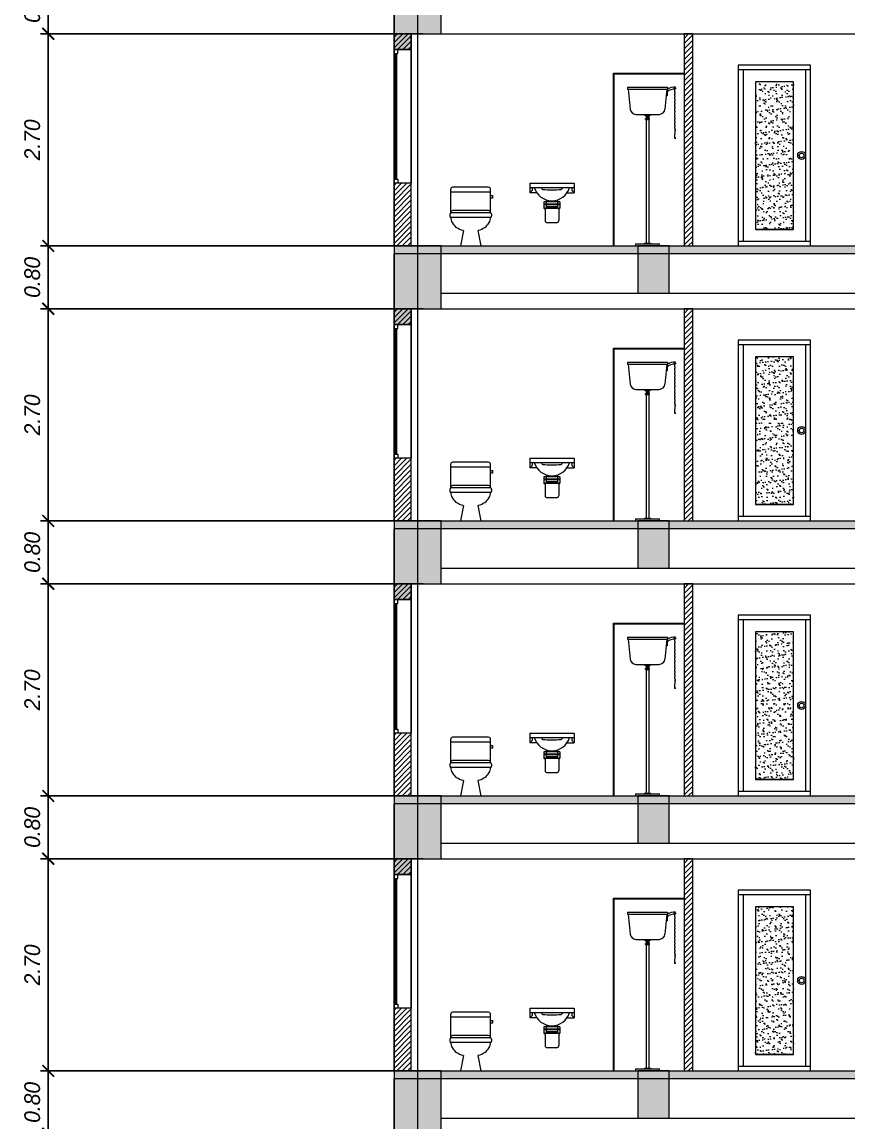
# Model space of a CAD drawing. Header units: millimetres. Extents: x 485872 to 486142, y -52344 to -52207.
# Drawn here: x 486091.01 to 486101.53, y -52328.03 to -52314.03 of the extents above; entities that cross this region are included whole.
import ezdxf

# ---------------------------------------------------------------- set-up
doc = ezdxf.new("R2010")
doc.units = ezdxf.units.MM
doc.header["$LTSCALE"] = 15
doc.header["$PDMODE"] = 2
doc.header["$PDSIZE"] = -10
doc.linetypes.add('DASHDOTX2', pattern=[50.8, 25.4, -12.7, 0, -12.7])
doc.layers.add('Akira01', color=7, linetype='Continuous')
doc.layers.add('Akira02', color=8, linetype='Continuous')
doc.styles.get("Standard").update_dxf_attribs({"font": ''})
doc.styles.get('Standard').set_extended_font_data('Flux Architect', italic=True)
doc.dimstyles.get("Standard").update_dxf_attribs({"dimtxt": 0.2, "dimasz": 0.15, "dimexe": 0.1, "dimexo": 0.3, "dimgap": 0.1, "dimtad": 1, "dimzin": 0, "dimdsep": 46, "dimtxsty": 'Standard', "dimblk": 'ARCHTICK', "dimcen": 0.09, "dimdle": 0.1, "dimclrd": 4, "dimclrt": 2, "dimadec": 0, "dimazin": 0, "dimtfac": 1, "dimtofl": 0, "dimtmove": 0, "dimatfit": 3, "dimfxl": 1, "dimtfillclr": 1, "dimtolj": 1, "dimtzin": 0, "dimarcsym": 1})

# ---------------------------------------------------------------- blocks, each defined once
blk = doc.blocks.new('Indoor')
at = {"lineweight": 5}
h = blk.add_hatch(dxfattribs=at)
h.set_pattern_fill('AR-SAND', color=153, scale=53.726984, style=0)
h.set_pattern_definition([(37.5, (631289.6, 71959.21), (-3.38444, 103.52243), [0, -81.66502, 0, -91.33587, 0, -87.30635]), (7.5, (631289.6, 71959.21), (95.08476, 151.6254), [0, -44.05613, 0, -73.60597, 0, -28.20667]), (327.5, (631223.515, 71959.21), (167.31345, 0.30404), [0, -26.86349, 0, -96.70857, 0, -126.25841]), (317.5, (631223.52, 71959.21), (161.51012, 47.15486), [0, -13.43175, 0, -63.39784, 0, -72.53143])])
h.paths.add_polyline_path([(662275, 13944), (662758, 13944), (662758, 15824), (662275, 15824)])
at = {"color": 7, "lineweight": 5}
for p, q in [((662976, 16034), (662056, 16034)), ((662056, 16034), (662056, 13734)), ((662976, 15974), (662056, 15974)), ((662116, 15974), (662116, 13794)), ((662916, 13794), (662916, 15974)), ((662976, 13734), (662976, 16034)), ((662275, 15824), (662275, 13944)), ((662758, 15824), (662275, 15824)), ((662758, 13944), (662758, 15824)), ((662275, 13944), (662758, 13944)), ((662056, 13794), (662976, 13794)), ((662056, 13734), (662976, 13734))]:
    blk.add_line(p, q, dxfattribs=at)
at = {"linetype": 'Continuous', "lineweight": 5}
blk.add_lwpolyline([(662758, 13944), (662275, 13944)], dxfattribs=at)
at = {"color": 7, "lineweight": 5}
for radius in [50, 30]:
    blk.add_circle((662861, 14886), radius, dxfattribs=at)
blk = doc.blocks.new('asdaw')
at = {"layer": 'Akira01', "lineweight": 9}
for p, q in [((712292, -38320), (712802, -38320)), ((712292, -38320), (712292, -38345)), ((712292, -38345), (712802, -38345)), ((712302, -38345), (712326, -38597)), ((712792, -38345), (712769, -38597)), ((712798, -38345), (712798, -38429)), ((712802, -38320), (712802, -38345)), ((712798, -38429), (712784, -38429)), ((712400, -38665), (712694, -38665)), ((712510, -38665), (712510, -38675)), ((712510, -38675), (712584, -38675)), ((712520, -38675), (712520, -38685)), ((712520, -38685), (712574, -38685)), ((712520, -38719), (712574, -38719)), ((712520, -38729), (712520, -38719)), ((712520, -38729), (712574, -38729)), ((712524, -38729), (712524, -38719)), ((712529, -38729), (712529, -38719)), ((712530, -38685), (712530, -38719)), ((712530, -38690), (712564, -38690)), ((712530, -38695), (712564, -38695)), ((712530, -38700), (712564, -38700)), ((712530, -38705), (712564, -38705)), ((712530, -38710), (712564, -38710)), ((712530, -38715), (712564, -38715)), ((712530, -38729), (712530, -40305)), ((712534, -38729), (712534, -38719)), ((712539, -38729), (712539, -38719)), ((712544, -38729), (712544, -38719)), ((712549, -38729), (712549, -38719)), ((712554, -38729), (712554, -38719)), ((712559, -38729), (712559, -38719)), ((712564, -38685), (712564, -38719)), ((712564, -38729), (712564, -38719)), ((712564, -38729), (712564, -40305)), ((712569, -38729), (712569, -38719)), ((712574, -38675), (712574, -38685)), ((712574, -38729), (712574, -38719)), ((712584, -38665), (712584, -38675)), ((712893, -38868), (712889, -38962)), ((712893, -38868), (712905, -38868)), ((712889, -38962), (712909, -38962)), ((712889, -38968), (712909, -38968)), ((712395, -40315), (712700, -40315)), ((712510, -40305), (712584, -40305)), ((712510, -40305), (712510, -40315)), ((712584, -40305), (712584, -40315)), ((712395, -40339), (712700, -40339))]:
    blk.add_line(p, q, dxfattribs=at)
blk.add_circle((712898, -38332), 8.69, dxfattribs=at)
for centre, radius, start, end in [((712885, -38465), 121, 83.3351, 136.2581), ((712885, -38465), 146, 83.3351, 124.631), ((712935, -38360), 43.9, 162.2161, 172.432), ((712971, -38364), 79.9, 172.432, 180), ((712913, -38352), 20.5, 142.2469, 162.2161), ((712971, -38364), 79.9, 180, 187.568), ((712935, -38369), 43.9, 187.568, 197.7839), ((712935, -38408), 43.9, 162.2161, 172.432), ((712971, -38413), 79.9, 172.432, 180), ((712971, -38413), 79.9, 180, 187.568), ((712935, -38418), 43.9, 187.568, 197.7839), ((712935, -38457), 43.9, 162.2161, 172.432), ((712971, -38462), 79.9, 172.432, 180), ((712971, -38462), 79.9, 180, 187.568), ((712935, -38466), 43.9, 187.568, 197.7839), ((712935, -38506), 43.9, 162.2161, 172.432), ((712913, -38376), 20.5, 197.7839, 217.7531), ((712913, -38401), 20.5, 142.2469, 162.2161), ((712913, -38425), 20.5, 197.7839, 217.7531), ((712913, -38450), 20.5, 142.2469, 162.2161), ((712913, -38474), 20.5, 197.7839, 217.7531), ((712913, -38499), 20.5, 142.2469, 162.2161), ((712400, -38590), 75, 185.3558, 270), ((712694, -38590), 75, 270, 354.6442), ((712971, -38511), 79.9, 172.432, 180), ((712971, -38511), 79.9, 180, 187.568), ((712935, -38515), 43.9, 187.568, 197.7839), ((712935, -38551), 43.9, 162.2161, 172.432), ((712971, -38556), 79.9, 172.432, 180), ((712971, -38556), 79.9, 180, 187.568), ((712935, -38560), 43.9, 187.568, 197.7839), ((712935, -38597), 43.9, 162.2161, 172.432), ((712971, -38602), 79.9, 172.432, 180), ((712971, -38602), 79.9, 180, 187.568), ((712935, -38606), 43.9, 187.568, 197.7839), ((712935, -38642), 43.9, 162.2161, 172.432), ((712971, -38647), 79.9, 172.432, 180), ((712913, -38523), 20.5, 197.7839, 217.7531), ((712913, -38544), 20.5, 142.2469, 162.2161), ((712913, -38568), 20.5, 197.7839, 217.7531), ((712913, -38590), 20.5, 142.2469, 162.2161), ((712913, -38614), 20.5, 197.7839, 217.7531), ((712913, -38635), 20.5, 142.2469, 162.2161), ((712971, -38647), 79.9, 180, 187.568), ((712935, -38651), 43.9, 187.568, 197.7839), ((712935, -38690), 43.9, 162.2161, 172.432), ((712971, -38695), 79.9, 172.432, 180), ((712971, -38695), 79.9, 180, 187.568), ((712935, -38699), 43.9, 187.568, 197.7839), ((712935, -38736), 43.9, 162.2161, 172.432), ((712971, -38741), 79.9, 172.432, 180), ((712971, -38741), 79.9, 180, 187.568), ((712935, -38745), 43.9, 187.568, 197.7839), ((712935, -38781), 43.9, 162.2161, 172.432), ((712971, -38786), 79.9, 172.432, 180), ((712913, -38659), 20.5, 197.7839, 217.7531), ((712913, -38683), 20.5, 142.2469, 162.2161), ((712913, -38707), 20.5, 197.7839, 217.7531), ((712913, -38729), 20.5, 142.2469, 162.2161), ((712913, -38753), 20.5, 197.7839, 217.7531), ((712913, -38774), 20.5, 142.2469, 162.2161), ((712971, -38786), 79.9, 180, 187.568), ((712935, -38790), 43.9, 187.568, 197.7839), ((712935, -38828), 43.9, 162.2161, 172.432), ((712971, -38833), 79.9, 172.432, 180), ((712971, -38833), 79.9, 180, 187.568), ((712935, -38837), 43.9, 187.568, 197.7839), ((712913, -38798), 20.5, 197.7839, 217.7531), ((712913, -38821), 20.5, 142.2469, 162.2161), ((712913, -38845), 20.5, 197.7839, 217.7531), ((712899, -38888), 20.6, 73.1068, 106.8932), ((712899, -38965), 10.2, 161.1788, 198.8212), ((712740, -40324), 345, 178.428, 182.5029), ((712355, -40324), 345, 357.4971, 1.572)]:
    blk.add_arc(centre, radius, start, end, dxfattribs=at)
blk = doc.blocks.new('qweqer')
at = {"layer": 'Akira01', "lineweight": 9}
for p, q in [((750184, 228419), (749804, 228419)), ((749784, 228149), (749784, 228399)), ((750204, 228149), (750204, 228399)), ((749784, 228149), (749784, 228154)), ((750184, 228174), (749804, 228174)), ((750204, 228149), (750204, 228154)), ((749920, 227962), (749886, 227801)), ((750069, 227962), (750103, 227801)), ((749886, 227801), (750103, 227801))]:
    blk.add_line(p, q, dxfattribs=at)
for points in [[(749784, 228149, 0.218761), (749782, 228147, 0.09219), (749778, 228141, 0.048885), (749776, 228134, 0.036571), (749776, 228124, 0.036571), (749776, 228113, 0.048885), (749778, 228106, 0.09219), (749782, 228100, 0.218761), (749784, 228099, 0.218761)], [(749784, 228099, 0.135602), (749799, 228046, 0.106923), (749846, 227996, 0.081757), (749911, 227965, 0.00758), (749920, 227962, 0.06994)], [(750069, 227962, 0.00758), (750078, 227965, 0.081757), (750143, 227996, 0.106923), (750190, 228046, 0.135602), (750204, 228099, 0.135602)], [(750204, 228149, -0.218761), (750207, 228147, -0.09219), (750211, 228141, -0.048885), (750213, 228134, -0.036571), (750213, 228124, -0.036571), (750213, 228113, -0.048885), (750211, 228106, -0.09219), (750207, 228100, -0.218761), (750204, 228099, -0.218761)]]:
    blk.add_lwpolyline(points, format="xyb", dxfattribs=at)
for centre, start, end in [((749804, 228399), 90, 180), ((750184, 228399), 0, 90), ((749804, 228154), 90, 180), ((750184, 228154), 0, 90)]:
    blk.add_arc(centre, 20, start, end, dxfattribs=at)
at = {"layer": 'Akira02', "lineweight": 9}
for p, q in [((750204, 228369), (749784, 228369)), ((750204, 228334), (750224, 228334)), ((750224, 228304), (750204, 228304)), ((750224, 228334), (750224, 228304)), ((750204, 228149), (749784, 228149)), ((750204, 228099), (749784, 228099))]:
    blk.add_line(p, q, dxfattribs=at)
blk = doc.blocks.new('adawwqwe')
at = {"layer": 'Akira01', "lineweight": 9}
for p, q in [((746781.7, 237250.5), (747171.7, 237250.5)), ((746781.7, 237250.5), (746781.7, 237165.5)), ((746781.7, 237250.5), (746781.7, 237165.5)), ((746781.7, 237250.5), (747171.7, 237250.5)), ((746781.7, 237210.5), (747171.7, 237210.5)), ((746781.7, 237210.5), (747171.7, 237210.5)), ((747171.7, 237165.5), (747151.7, 237185.5)), ((747171.7, 237250.5), (747171.7, 237165.5)), ((747171.7, 237250.5), (747171.7, 237165.5)), ((746843.4, 237165.5), (746781.7, 237165.5)), ((746843.4, 237165.5), (746781.7, 237165.5)), ((747046.7, 237085.5), (746906.7, 237085.5)), ((746906.7, 237085.5), (746906.7, 237030.5)), ((746906.7, 237085.5), (746906.7, 237030.5)), ((746926.7, 237103.4), (746926.7, 237085.5)), ((746926.7, 237103.4), (746926.7, 237085.5)), ((746926.7, 237085.5), (746926.7, 237040.5)), ((747026.7, 237103.4), (747026.7, 237085.5)), ((747026.7, 237103.4), (747026.7, 237085.5)), ((747026.7, 237085.5), (747026.7, 237040.5)), ((747046.7, 237085.5), (747046.7, 237030.5)), ((747046.7, 237085.5), (747046.7, 237030.5)), ((747110, 237165.5), (747171.7, 237165.5)), ((747110, 237165.5), (747171.7, 237165.5)), ((746916.7, 237025.5), (746916.7, 236920.5)), ((746916.7, 237025.5), (746916.7, 236920.5)), ((747026.7, 237040.5), (746926.7, 237040.5)), ((747036.7, 237025.5), (747036.7, 236920.5)), ((747036.7, 237025.5), (747036.7, 236920.5)), ((747016.7, 236900.5), (746936.7, 236900.5)), ((747016.7, 236900.5), (746936.7, 236900.5))]:
    blk.add_line(p, q, dxfattribs=at)
for centre, radius, start, end in [((746976.7, 237257.5), 162, 196.85277, 343.14723), ((746976.7, 237257.5), 162, 196.85277, 343.14723), ((746911.7, 237030.5), 5, 180, 270), ((746911.7, 237030.5), 5, 180, 270), ((747041.7, 237030.5), 5, 270, 0), ((747041.7, 237030.5), 5, 270, 0), ((746936.7, 236920.5), 20, 180, 270), ((746936.7, 236920.5), 20, 180, 270), ((747016.7, 236920.5), 20, 270, 0), ((747016.7, 236920.5), 20, 270, 0)]:
    blk.add_arc(centre, radius, start, end, dxfattribs=at)
at = {"layer": 'Akira02', "lineweight": 9}
for p, q in [((746781.7, 237165.5), (746801.7, 237185.5)), ((746801.7, 237210.5), (746801.7, 237185.5)), ((747151.7, 237210.5), (747151.7, 237185.5)), ((747046.7, 237085.5), (746906.7, 237085.5)), ((747046.7, 237065.5), (746906.7, 237065.5)), ((747046.7, 237060.5), (746906.7, 237060.5)), ((747046.7, 237030.5), (746906.7, 237030.5)), ((747041.7, 237025.5), (746911.7, 237025.5)), ((747041.7, 237025.5), (746911.7, 237025.5))]:
    blk.add_line(p, q, dxfattribs=at)
for centre, radius, start, end in [((746896.7, 237204.5), 10, 143.11216, 264.27878), ((746976.7, 238003), 812.5, 264.27877, 275.72123), ((747056.7, 237204.5), 10, 275.72124, 36.88784)]:
    blk.add_arc(centre, radius, start, end, dxfattribs=at)
blk = doc.blocks.new('_ArchTick')
at = {"color": 0, "const_width": 0.15}
blk.add_lwpolyline([(-0.5, -0.5), (0.5, 0.5)], dxfattribs=at)
blk = doc.blocks.new('*D203')
at = {"color": 0, "linetype": 'Continuous', "lineweight": -2, "transparency": 16777216}
for p, q in [((486096.109, -52327.377), (486091.24, -52327.377)), ((486096.109, -52328.177), (486091.24, -52328.177))]:
    blk.add_line(p, q, dxfattribs=at)
at = {"color": 4, "linetype": 'Continuous', "lineweight": -2, "transparency": 16777216}
blk.add_line((486091.34, -52328.277), (486091.34, -52327.277), dxfattribs=at)
at = {"layer": 'Defpoints', "color": 0, "linetype": 'Continuous', "lineweight": 13, "transparency": 16777216}
for p in [(486091.34, -52327.377), (486096.409, -52327.377), (486096.409, -52328.177)]:
    blk.add_point(p, dxfattribs=at)
at = {"color": 4, "linetype": 'Continuous', "lineweight": -2, "transparency": 16777216, "xscale": 0.15, "yscale": 0.15, "zscale": 0.15}
for p, rotation in [((486091.34, -52327.377), 90), ((486091.34, -52328.177), 270)]:
    blk.add_blockref('_ArchTick', p, dxfattribs=dict(at, rotation=rotation))
at = {"color": 2, "linetype": 'Continuous', "lineweight": 13, "transparency": 16777216, "insert": (486091.137, -52327.777), "char_height": 0.2, "attachment_point": 5, "rotation": 90}
blk.add_mtext('\\A1;0.80', dxfattribs=at)
blk = doc.blocks.new('*D204')
at = {"color": 4, "linetype": 'Continuous', "lineweight": -2, "transparency": 16777216}
blk.add_line((486091.34, -52327.477), (486091.34, -52324.577), dxfattribs=at)
at = {"color": 0, "linetype": 'Continuous', "lineweight": -2, "transparency": 16777216}
for p, q in [((486096.109, -52324.677), (486091.24, -52324.677)), ((486096.109, -52327.377), (486091.24, -52327.377))]:
    blk.add_line(p, q, dxfattribs=at)
at = {"layer": 'Defpoints', "color": 0, "linetype": 'Continuous', "lineweight": 13, "transparency": 16777216}
for p in [(486091.34, -52324.677), (486096.409, -52324.677), (486096.409, -52327.377)]:
    blk.add_point(p, dxfattribs=at)
at = {"color": 4, "linetype": 'Continuous', "lineweight": -2, "transparency": 16777216, "xscale": 0.15, "yscale": 0.15, "zscale": 0.15}
for p, rotation in [((486091.34, -52324.677), 90), ((486091.34, -52327.377), 270)]:
    blk.add_blockref('_ArchTick', p, dxfattribs=dict(at, rotation=rotation))
at = {"color": 2, "linetype": 'Continuous', "lineweight": 13, "transparency": 16777216, "insert": (486091.137, -52326.027), "char_height": 0.2, "attachment_point": 5, "rotation": 90}
blk.add_mtext('\\A1;2.70', dxfattribs=at)
blk = doc.blocks.new('*D205')
at = {"color": 0, "linetype": 'Continuous', "lineweight": -2, "transparency": 16777216}
for p, q in [((486096.109, -52323.877), (486091.24, -52323.877)), ((486096.109, -52324.677), (486091.24, -52324.677))]:
    blk.add_line(p, q, dxfattribs=at)
at = {"color": 4, "linetype": 'Continuous', "lineweight": -2, "transparency": 16777216}
blk.add_line((486091.34, -52324.777), (486091.34, -52323.777), dxfattribs=at)
at = {"layer": 'Defpoints', "color": 0, "linetype": 'Continuous', "lineweight": 13, "transparency": 16777216}
for p in [(486091.34, -52323.877), (486096.409, -52323.877), (486096.409, -52324.677)]:
    blk.add_point(p, dxfattribs=at)
at = {"color": 4, "linetype": 'Continuous', "lineweight": -2, "transparency": 16777216, "xscale": 0.15, "yscale": 0.15, "zscale": 0.15}
for p, rotation in [((486091.34, -52323.877), 90), ((486091.34, -52324.677), 270)]:
    blk.add_blockref('_ArchTick', p, dxfattribs=dict(at, rotation=rotation))
at = {"color": 2, "linetype": 'Continuous', "lineweight": 13, "transparency": 16777216, "insert": (486091.137, -52324.277), "char_height": 0.2, "attachment_point": 5, "rotation": 90}
blk.add_mtext('\\A1;0.80', dxfattribs=at)
blk = doc.blocks.new('*D206')
at = {"color": 4, "linetype": 'Continuous', "lineweight": -2, "transparency": 16777216}
blk.add_line((486091.34, -52323.977), (486091.34, -52321.077), dxfattribs=at)
at = {"color": 0, "linetype": 'Continuous', "lineweight": -2, "transparency": 16777216}
for p, q in [((486096.109, -52321.177), (486091.24, -52321.177)), ((486096.109, -52323.877), (486091.24, -52323.877))]:
    blk.add_line(p, q, dxfattribs=at)
at = {"layer": 'Defpoints', "color": 0, "linetype": 'Continuous', "lineweight": 13, "transparency": 16777216}
for p in [(486091.34, -52321.177), (486096.409, -52321.177), (486096.409, -52323.877)]:
    blk.add_point(p, dxfattribs=at)
at = {"color": 4, "linetype": 'Continuous', "lineweight": -2, "transparency": 16777216, "xscale": 0.15, "yscale": 0.15, "zscale": 0.15}
for p, rotation in [((486091.34, -52321.177), 90), ((486091.34, -52323.877), 270)]:
    blk.add_blockref('_ArchTick', p, dxfattribs=dict(at, rotation=rotation))
at = {"color": 2, "linetype": 'Continuous', "lineweight": 13, "transparency": 16777216, "insert": (486091.137, -52322.527), "char_height": 0.2, "attachment_point": 5, "rotation": 90}
blk.add_mtext('\\A1;2.70', dxfattribs=at)
blk = doc.blocks.new('*D207')
at = {"color": 0, "linetype": 'Continuous', "lineweight": -2, "transparency": 16777216}
for p, q in [((486096.109, -52320.377), (486091.24, -52320.377)), ((486096.109, -52321.177), (486091.24, -52321.177))]:
    blk.add_line(p, q, dxfattribs=at)
at = {"color": 4, "linetype": 'Continuous', "lineweight": -2, "transparency": 16777216}
blk.add_line((486091.34, -52321.277), (486091.34, -52320.277), dxfattribs=at)
at = {"layer": 'Defpoints', "color": 0, "linetype": 'Continuous', "lineweight": 13, "transparency": 16777216}
for p in [(486091.34, -52320.377), (486096.409, -52320.377), (486096.409, -52321.177)]:
    blk.add_point(p, dxfattribs=at)
at = {"color": 4, "linetype": 'Continuous', "lineweight": -2, "transparency": 16777216, "xscale": 0.15, "yscale": 0.15, "zscale": 0.15}
for p, rotation in [((486091.34, -52320.377), 90), ((486091.34, -52321.177), 270)]:
    blk.add_blockref('_ArchTick', p, dxfattribs=dict(at, rotation=rotation))
at = {"color": 2, "linetype": 'Continuous', "lineweight": 13, "transparency": 16777216, "insert": (486091.137, -52320.777), "char_height": 0.2, "attachment_point": 5, "rotation": 90}
blk.add_mtext('\\A1;0.80', dxfattribs=at)
blk = doc.blocks.new('*D208')
at = {"color": 4, "linetype": 'Continuous', "lineweight": -2, "transparency": 16777216}
blk.add_line((486091.34, -52320.477), (486091.34, -52317.577), dxfattribs=at)
at = {"color": 0, "linetype": 'Continuous', "lineweight": -2, "transparency": 16777216}
for p, q in [((486096.109, -52317.677), (486091.24, -52317.677)), ((486096.109, -52320.377), (486091.24, -52320.377))]:
    blk.add_line(p, q, dxfattribs=at)
at = {"layer": 'Defpoints', "color": 0, "linetype": 'Continuous', "lineweight": 13, "transparency": 16777216}
for p in [(486091.34, -52317.677), (486096.409, -52317.677), (486096.409, -52320.377)]:
    blk.add_point(p, dxfattribs=at)
at = {"color": 4, "linetype": 'Continuous', "lineweight": -2, "transparency": 16777216, "xscale": 0.15, "yscale": 0.15, "zscale": 0.15}
for p, rotation in [((486091.34, -52317.677), 90), ((486091.34, -52320.377), 270)]:
    blk.add_blockref('_ArchTick', p, dxfattribs=dict(at, rotation=rotation))
at = {"color": 2, "linetype": 'Continuous', "lineweight": 13, "transparency": 16777216, "insert": (486091.137, -52319.027), "char_height": 0.2, "attachment_point": 5, "rotation": 90}
blk.add_mtext('\\A1;2.70', dxfattribs=at)
blk = doc.blocks.new('*D209')
at = {"color": 0, "linetype": 'Continuous', "lineweight": -2, "transparency": 16777216}
for p, q in [((486096.109, -52316.877), (486091.24, -52316.877)), ((486096.109, -52317.677), (486091.24, -52317.677))]:
    blk.add_line(p, q, dxfattribs=at)
at = {"color": 4, "linetype": 'Continuous', "lineweight": -2, "transparency": 16777216}
blk.add_line((486091.34, -52317.777), (486091.34, -52316.777), dxfattribs=at)
at = {"layer": 'Defpoints', "color": 0, "linetype": 'Continuous', "lineweight": 13, "transparency": 16777216}
for p in [(486091.34, -52316.877), (486096.409, -52316.877), (486096.409, -52317.677)]:
    blk.add_point(p, dxfattribs=at)
at = {"color": 4, "linetype": 'Continuous', "lineweight": -2, "transparency": 16777216, "xscale": 0.15, "yscale": 0.15, "zscale": 0.15}
for p, rotation in [((486091.34, -52316.877), 90), ((486091.34, -52317.677), 270)]:
    blk.add_blockref('_ArchTick', p, dxfattribs=dict(at, rotation=rotation))
at = {"color": 2, "linetype": 'Continuous', "lineweight": 13, "transparency": 16777216, "insert": (486091.137, -52317.277), "char_height": 0.2, "attachment_point": 5, "rotation": 90}
blk.add_mtext('\\A1;0.80', dxfattribs=at)
blk = doc.blocks.new('*D186')
at = {"color": 4, "linetype": 'Continuous', "lineweight": -2, "transparency": 16777216}
blk.add_line((486091.34, -52316.977), (486091.34, -52314.077), dxfattribs=at)
at = {"color": 0, "linetype": 'Continuous', "lineweight": -2, "transparency": 16777216}
for p, q in [((486096.109, -52314.177), (486091.24, -52314.177)), ((486096.109, -52316.877), (486091.24, -52316.877))]:
    blk.add_line(p, q, dxfattribs=at)
at = {"layer": 'Defpoints', "color": 0, "linetype": 'Continuous', "lineweight": 13, "transparency": 16777216}
for p in [(486091.34, -52314.177), (486096.409, -52314.177), (486096.409, -52316.877)]:
    blk.add_point(p, dxfattribs=at)
at = {"color": 4, "linetype": 'Continuous', "lineweight": -2, "transparency": 16777216, "xscale": 0.15, "yscale": 0.15, "zscale": 0.15}
for p, rotation in [((486091.34, -52314.177), 90), ((486091.34, -52316.877), 270)]:
    blk.add_blockref('_ArchTick', p, dxfattribs=dict(at, rotation=rotation))
at = {"color": 2, "linetype": 'Continuous', "lineweight": 13, "transparency": 16777216, "insert": (486091.137, -52315.527), "char_height": 0.2, "attachment_point": 5, "rotation": 90}
blk.add_mtext('\\A1;2.70', dxfattribs=at)
blk = doc.blocks.new('*D187')
at = {"color": 0, "linetype": 'Continuous', "lineweight": -2, "transparency": 16777216}
for p, q in [((486096.109, -52313.377), (486091.24, -52313.377)), ((486096.109, -52314.177), (486091.24, -52314.177))]:
    blk.add_line(p, q, dxfattribs=at)
at = {"color": 4, "linetype": 'Continuous', "lineweight": -2, "transparency": 16777216}
blk.add_line((486091.34, -52314.277), (486091.34, -52313.277), dxfattribs=at)
at = {"layer": 'Defpoints', "color": 0, "linetype": 'Continuous', "lineweight": 13, "transparency": 16777216}
for p in [(486091.34, -52313.377), (486096.409, -52313.377), (486096.409, -52314.177)]:
    blk.add_point(p, dxfattribs=at)
at = {"color": 4, "linetype": 'Continuous', "lineweight": -2, "transparency": 16777216, "xscale": 0.15, "yscale": 0.15, "zscale": 0.15}
for p, rotation in [((486091.34, -52313.377), 90), ((486091.34, -52314.177), 270)]:
    blk.add_blockref('_ArchTick', p, dxfattribs=dict(at, rotation=rotation))
at = {"color": 2, "linetype": 'Continuous', "lineweight": 13, "transparency": 16777216, "insert": (486091.137, -52313.777), "char_height": 0.2, "attachment_point": 5, "rotation": 90}
blk.add_mtext('\\A1;0.80', dxfattribs=at)

msp = doc.modelspace()

# ---------------------------------------------------------------- hatches: boundary and pattern name
at = {"linetype": 'Continuous', "lineweight": 13}
h = msp.add_hatch(color=256, dxfattribs=at)
h.dxf.hatch_style = 1
h.paths.add_polyline_path([(486095.739, -52314.177), (486096.339, -52314.177), (486096.339, -52313.377), (486095.739, -52313.377)])
at = {"linetype": 'Continuous', "lineweight": 13, "true_color": 0xb64b2b}
h = msp.add_hatch(dxfattribs=at)
h.set_pattern_fill('ANSI31', color=15, scale=0.015)
h.set_pattern_definition([(45, (485386.416567, -52315.337264), (-0.0336759605, 0.0336759605), [])])
h.paths.add_polyline_path([(486095.959, -52316.077), (486095.739, -52316.077), (486095.739, -52316.877), (486095.959, -52316.877)])
h.paths.add_polyline_path([(486095.959, -52314.177), (486095.739, -52314.177), (486095.739, -52314.377), (486095.789, -52314.377), (486095.959, -52314.377)])
h.paths.add_polyline_path([(486099.539, -52314.177), (486099.429, -52314.177), (486099.429, -52316.877), (486099.539, -52316.877)])
h.paths.add_polyline_path([(486107.209, -52314.177), (486107.099, -52314.177), (486107.099, -52314.477), (486107.209, -52314.477)])
h.paths.add_polyline_path([(486115.979, -52314.177), (486115.869, -52314.177), (486115.869, -52314.477), (486115.979, -52314.477)])
h.paths.add_polyline_path([(486123.649, -52314.177), (486123.539, -52314.177), (486123.539, -52316.877), (486123.649, -52316.877)])
h.paths.add_polyline_path([(486127.339, -52316.077), (486127.289, -52316.077), (486127.119, -52316.077), (486127.119, -52316.877), (486127.339, -52316.877)])
h.paths.add_polyline_path([(486127.339, -52314.177), (486127.119, -52314.177), (486127.119, -52314.377), (486127.339, -52314.377)])
at = {"linetype": 'Continuous', "lineweight": 13}
h = msp.add_hatch(color=256, dxfattribs=at)
h.dxf.hatch_style = 1
h.paths.add_polyline_path([(486095.739, -52314.177), (486095.959, -52314.177), (486095.959, -52314.377), (486095.739, -52314.377)])
h = msp.add_hatch(color=143, dxfattribs=at)
h.dxf.hatch_style = 1
h.paths.add_polyline_path([(486095.759, -52316.027), (486095.759, -52314.427), (486095.769, -52314.427), (486095.769, -52316.027)])
h = msp.add_hatch(color=256, dxfattribs=at)
h.dxf.hatch_style = 1
h.paths.add_polyline_path([(486095.739, -52317.677), (486096.339, -52317.677), (486096.339, -52316.877), (486095.739, -52316.877)])
h = msp.add_hatch(color=256, dxfattribs=at)
h.dxf.hatch_style = 1
h.paths.add_polyline_path([(486095.739, -52316.877), (486095.739, -52316.977), (486127.339, -52316.977), (486127.339, -52317.077), (486127.339, -52316.877)])
h = msp.add_hatch(color=256, dxfattribs=at)
h.dxf.hatch_style = 1
h.paths.add_polyline_path([(486098.839, -52317.477), (486099.239, -52317.477), (486099.239, -52316.877), (486098.839, -52316.877)])
at = {"linetype": 'Continuous', "lineweight": 13, "true_color": 0xb64b2b}
h = msp.add_hatch(dxfattribs=at)
h.set_pattern_fill('ANSI31', color=15, scale=0.015)
h.set_pattern_definition([(45, (485386.416567, -52318.837264), (-0.0336759605, 0.0336759605), [])])
h.paths.add_polyline_path([(486095.959, -52319.577), (486095.739, -52319.577), (486095.739, -52320.377), (486095.959, -52320.377)])
h.paths.add_polyline_path([(486095.959, -52317.677), (486095.739, -52317.677), (486095.739, -52317.877), (486095.789, -52317.877), (486095.959, -52317.877)])
h.paths.add_polyline_path([(486099.539, -52317.677), (486099.429, -52317.677), (486099.429, -52320.377), (486099.539, -52320.377)])
h.paths.add_polyline_path([(486107.209, -52317.677), (486107.099, -52317.677), (486107.099, -52317.977), (486107.209, -52317.977)])
h.paths.add_polyline_path([(486115.979, -52317.677), (486115.869, -52317.677), (486115.869, -52317.977), (486115.979, -52317.977)])
h.paths.add_polyline_path([(486123.649, -52317.677), (486123.539, -52317.677), (486123.539, -52320.377), (486123.649, -52320.377)])
h.paths.add_polyline_path([(486127.339, -52319.577), (486127.289, -52319.577), (486127.119, -52319.577), (486127.119, -52320.377), (486127.339, -52320.377)])
h.paths.add_polyline_path([(486127.339, -52317.677), (486127.119, -52317.677), (486127.119, -52317.877), (486127.339, -52317.877)])
at = {"linetype": 'Continuous', "lineweight": 13}
h = msp.add_hatch(color=256, dxfattribs=at)
h.dxf.hatch_style = 1
h.paths.add_polyline_path([(486095.739, -52317.677), (486095.959, -52317.677), (486095.959, -52317.877), (486095.739, -52317.877)])
h = msp.add_hatch(color=143, dxfattribs=at)
h.dxf.hatch_style = 1
h.paths.add_polyline_path([(486095.759, -52319.527), (486095.759, -52317.927), (486095.769, -52317.927), (486095.769, -52319.527)])
h = msp.add_hatch(color=256, dxfattribs=at)
h.dxf.hatch_style = 1
h.paths.add_polyline_path([(486095.739, -52321.177), (486096.339, -52321.177), (486096.339, -52320.377), (486095.739, -52320.377)])
h = msp.add_hatch(color=256, dxfattribs=at)
h.dxf.hatch_style = 1
h.paths.add_polyline_path([(486095.739, -52320.377), (486095.739, -52320.477), (486127.339, -52320.477), (486127.339, -52320.577), (486127.339, -52320.377)])
h = msp.add_hatch(color=256, dxfattribs=at)
h.dxf.hatch_style = 1
h.paths.add_polyline_path([(486098.839, -52320.977), (486099.239, -52320.977), (486099.239, -52320.377), (486098.839, -52320.377)])
at = {"linetype": 'Continuous', "lineweight": 13, "true_color": 0xb64b2b}
h = msp.add_hatch(dxfattribs=at)
h.set_pattern_fill('ANSI31', color=15, scale=0.015)
h.set_pattern_definition([(45, (485386.416567, -52322.337264), (-0.0336759605, 0.0336759605), [])])
h.paths.add_polyline_path([(486095.959, -52323.077), (486095.739, -52323.077), (486095.739, -52323.877), (486095.959, -52323.877)])
h.paths.add_polyline_path([(486095.959, -52321.177), (486095.739, -52321.177), (486095.739, -52321.377), (486095.789, -52321.377), (486095.959, -52321.377)])
h.paths.add_polyline_path([(486099.539, -52321.177), (486099.429, -52321.177), (486099.429, -52323.877), (486099.539, -52323.877)])
h.paths.add_polyline_path([(486107.209, -52321.177), (486107.099, -52321.177), (486107.099, -52321.477), (486107.209, -52321.477)])
h.paths.add_polyline_path([(486115.979, -52321.177), (486115.869, -52321.177), (486115.869, -52321.477), (486115.979, -52321.477)])
h.paths.add_polyline_path([(486123.649, -52321.177), (486123.539, -52321.177), (486123.539, -52323.877), (486123.649, -52323.877)])
h.paths.add_polyline_path([(486127.339, -52323.077), (486127.289, -52323.077), (486127.119, -52323.077), (486127.119, -52323.877), (486127.339, -52323.877)])
h.paths.add_polyline_path([(486127.339, -52321.177), (486127.119, -52321.177), (486127.119, -52321.377), (486127.339, -52321.377)])
at = {"linetype": 'Continuous', "lineweight": 13}
h = msp.add_hatch(color=256, dxfattribs=at)
h.dxf.hatch_style = 1
h.paths.add_polyline_path([(486095.739, -52321.177), (486095.959, -52321.177), (486095.959, -52321.377), (486095.739, -52321.377)])
h = msp.add_hatch(color=143, dxfattribs=at)
h.dxf.hatch_style = 1
h.paths.add_polyline_path([(486095.759, -52323.027), (486095.759, -52321.427), (486095.769, -52321.427), (486095.769, -52323.027)])
h = msp.add_hatch(color=256, dxfattribs=at)
h.dxf.hatch_style = 1
h.paths.add_polyline_path([(486095.739, -52324.677), (486096.339, -52324.677), (486096.339, -52323.877), (486095.739, -52323.877)])
h = msp.add_hatch(color=256, dxfattribs=at)
h.dxf.hatch_style = 1
h.paths.add_polyline_path([(486095.739, -52323.877), (486095.739, -52323.977), (486127.339, -52323.977), (486127.339, -52324.077), (486127.339, -52323.877)])
h = msp.add_hatch(color=256, dxfattribs=at)
h.dxf.hatch_style = 1
h.paths.add_polyline_path([(486098.839, -52324.477), (486099.239, -52324.477), (486099.239, -52323.877), (486098.839, -52323.877)])
at = {"linetype": 'Continuous', "lineweight": 13, "true_color": 0xb64b2b}
h = msp.add_hatch(dxfattribs=at)
h.set_pattern_fill('ANSI31', color=15, scale=0.015)
h.set_pattern_definition([(45, (485386.416567, -52325.837264), (-0.0336759605, 0.0336759605), [])])
h.paths.add_polyline_path([(486095.959, -52326.577), (486095.739, -52326.577), (486095.739, -52327.377), (486095.959, -52327.377)])
h.paths.add_polyline_path([(486095.959, -52324.677), (486095.739, -52324.677), (486095.739, -52324.877), (486095.789, -52324.877), (486095.959, -52324.877)])
h.paths.add_polyline_path([(486099.539, -52324.677), (486099.429, -52324.677), (486099.429, -52327.377), (486099.539, -52327.377)])
h.paths.add_polyline_path([(486107.209, -52324.677), (486107.099, -52324.677), (486107.099, -52324.977), (486107.209, -52324.977)])
h.paths.add_polyline_path([(486115.979, -52324.677), (486115.869, -52324.677), (486115.869, -52324.977), (486115.979, -52324.977)])
h.paths.add_polyline_path([(486123.649, -52324.677), (486123.539, -52324.677), (486123.539, -52327.377), (486123.649, -52327.377)])
h.paths.add_polyline_path([(486127.339, -52326.577), (486127.289, -52326.577), (486127.119, -52326.577), (486127.119, -52327.377), (486127.339, -52327.377)])
h.paths.add_polyline_path([(486127.339, -52324.677), (486127.119, -52324.677), (486127.119, -52324.877), (486127.339, -52324.877)])
at = {"linetype": 'Continuous', "lineweight": 13}
h = msp.add_hatch(color=256, dxfattribs=at)
h.dxf.hatch_style = 1
h.paths.add_polyline_path([(486095.739, -52324.677), (486095.959, -52324.677), (486095.959, -52324.877), (486095.739, -52324.877)])
h = msp.add_hatch(color=143, dxfattribs=at)
h.dxf.hatch_style = 1
h.paths.add_polyline_path([(486095.759, -52326.527), (486095.759, -52324.927), (486095.769, -52324.927), (486095.769, -52326.527)])
h = msp.add_hatch(color=256, dxfattribs=at)
h.dxf.hatch_style = 1
h.paths.add_polyline_path([(486095.739, -52328.177), (486096.339, -52328.177), (486096.339, -52327.377), (486095.739, -52327.377)])
h = msp.add_hatch(color=256, dxfattribs=at)
h.dxf.hatch_style = 1
h.paths.add_polyline_path([(486095.739, -52327.377), (486095.739, -52327.477), (486127.339, -52327.477), (486127.339, -52327.577), (486127.339, -52327.377)])
h = msp.add_hatch(color=256, dxfattribs=at)
h.dxf.hatch_style = 1
h.paths.add_polyline_path([(486098.839, -52327.977), (486099.239, -52327.977), (486099.239, -52327.377), (486098.839, -52327.377)])

# ---------------------------------------------------------------- linework, layer by layer
at = {"color": 6, "linetype": 'DASHDOTX2', "lineweight": 13}
msp.add_line((486096.039, -52306.377), (486096.039, -52331.677), dxfattribs=at)
at = {"linetype": 'Continuous', "lineweight": 13}
for p, q in [((486095.739, -52316.877), (486095.739, -52313.477)), ((486095.739, -52316.877), (486095.739, -52313.477)), ((486095.739, -52320.377), (486095.739, -52316.977)), ((486095.739, -52320.377), (486095.739, -52316.977)), ((486095.739, -52323.877), (486095.739, -52320.477)), ((486095.739, -52323.877), (486095.739, -52320.477)), ((486095.739, -52327.377), (486095.739, -52323.977)), ((486095.739, -52327.377), (486095.739, -52323.977)), ((486095.739, -52330.877), (486095.739, -52327.477)), ((486095.739, -52330.877), (486095.739, -52327.477))]:
    msp.add_line(p, q, dxfattribs=at)
for points in [[(486095.739, -52314.177), (486096.339, -52314.177), (486096.339, -52313.377), (486095.739, -52313.377)], [(486095.739, -52316.877), (486095.959, -52316.877), (486095.959, -52314.177), (486095.739, -52314.177)], [(486095.739, -52314.177), (486095.959, -52314.177), (486095.959, -52314.377), (486095.739, -52314.377)], [(486099.429, -52316.877), (486099.539, -52316.877), (486099.539, -52314.177), (486099.429, -52314.177)], [(486095.739, -52314.377), (486095.959, -52314.377), (486095.959, -52316.077), (486095.739, -52316.077)], [(486095.739, -52317.677), (486096.339, -52317.677), (486096.339, -52316.877), (486095.739, -52316.877)], [(486098.839, -52317.477), (486099.239, -52317.477), (486099.239, -52316.877), (486098.839, -52316.877)], [(486095.739, -52320.377), (486095.959, -52320.377), (486095.959, -52317.677), (486095.739, -52317.677)], [(486095.739, -52317.677), (486095.959, -52317.677), (486095.959, -52317.877), (486095.739, -52317.877)], [(486099.429, -52320.377), (486099.539, -52320.377), (486099.539, -52317.677), (486099.429, -52317.677)], [(486095.739, -52317.877), (486095.959, -52317.877), (486095.959, -52319.577), (486095.739, -52319.577)], [(486095.739, -52321.177), (486096.339, -52321.177), (486096.339, -52320.377), (486095.739, -52320.377)], [(486098.839, -52320.977), (486099.239, -52320.977), (486099.239, -52320.377), (486098.839, -52320.377)], [(486095.739, -52323.877), (486095.959, -52323.877), (486095.959, -52321.177), (486095.739, -52321.177)], [(486095.739, -52321.177), (486095.959, -52321.177), (486095.959, -52321.377), (486095.739, -52321.377)], [(486099.429, -52323.877), (486099.539, -52323.877), (486099.539, -52321.177), (486099.429, -52321.177)], [(486095.739, -52321.377), (486095.959, -52321.377), (486095.959, -52323.077), (486095.739, -52323.077)], [(486095.739, -52324.677), (486096.339, -52324.677), (486096.339, -52323.877), (486095.739, -52323.877)], [(486098.839, -52324.477), (486099.239, -52324.477), (486099.239, -52323.877), (486098.839, -52323.877)], [(486095.739, -52327.377), (486095.959, -52327.377), (486095.959, -52324.677), (486095.739, -52324.677)], [(486095.739, -52324.677), (486095.959, -52324.677), (486095.959, -52324.877), (486095.739, -52324.877)], [(486099.429, -52327.377), (486099.539, -52327.377), (486099.539, -52324.677), (486099.429, -52324.677)], [(486095.739, -52324.877), (486095.959, -52324.877), (486095.959, -52326.577), (486095.739, -52326.577)], [(486095.739, -52328.177), (486096.339, -52328.177), (486096.339, -52327.377), (486095.739, -52327.377)], [(486098.839, -52327.977), (486099.239, -52327.977), (486099.239, -52327.377), (486098.839, -52327.377)]]:
    msp.add_lwpolyline(points, close=True, dxfattribs=at)
for points in [[(486096.339, -52314.177), (486101.739, -52314.177)], [(486095.739, -52314.377), (486095.739, -52314.427), (486095.789, -52314.427), (486095.789, -52314.377), (486095.739, -52314.377)], [(486095.739, -52316.077), (486095.739, -52316.027), (486095.789, -52316.027), (486095.789, -52316.077), (486095.739, -52316.077)], [(486095.739, -52316.877), (486127.339, -52316.877), (486127.339, -52317.077), (486127.339, -52317.077), (486127.339, -52316.977), (486095.739, -52316.977)], [(486096.339, -52317.477), (486101.739, -52317.477)], [(486096.339, -52317.677), (486101.739, -52317.677)], [(486095.739, -52317.877), (486095.739, -52317.927), (486095.789, -52317.927), (486095.789, -52317.877), (486095.739, -52317.877)], [(486095.739, -52319.577), (486095.739, -52319.527), (486095.789, -52319.527), (486095.789, -52319.577), (486095.739, -52319.577)], [(486095.739, -52320.377), (486127.339, -52320.377), (486127.339, -52320.577), (486127.339, -52320.577), (486127.339, -52320.477), (486095.739, -52320.477)], [(486096.339, -52320.977), (486101.739, -52320.977)], [(486096.339, -52321.177), (486101.739, -52321.177)], [(486095.739, -52321.377), (486095.739, -52321.427), (486095.789, -52321.427), (486095.789, -52321.377), (486095.739, -52321.377)], [(486095.739, -52323.077), (486095.739, -52323.027), (486095.789, -52323.027), (486095.789, -52323.077), (486095.739, -52323.077)], [(486095.739, -52323.877), (486127.339, -52323.877), (486127.339, -52324.077), (486127.339, -52324.077), (486127.339, -52323.977), (486095.739, -52323.977)], [(486096.339, -52324.477), (486101.739, -52324.477)], [(486096.339, -52324.677), (486101.739, -52324.677)], [(486095.739, -52324.877), (486095.739, -52324.927), (486095.789, -52324.927), (486095.789, -52324.877), (486095.739, -52324.877)], [(486095.739, -52326.577), (486095.739, -52326.527), (486095.789, -52326.527), (486095.789, -52326.577), (486095.739, -52326.577)], [(486095.739, -52327.377), (486127.339, -52327.377), (486127.339, -52327.577), (486127.339, -52327.577), (486127.339, -52327.477), (486095.739, -52327.477)], [(486096.339, -52327.977), (486101.739, -52327.977)]]:
    msp.add_lwpolyline(points, dxfattribs=at)
at = {"color": 143, "linetype": 'Continuous', "lineweight": 13}
for points in [[(486095.759, -52316.027), (486095.759, -52314.427), (486095.769, -52314.427), (486095.769, -52316.027)], [(486095.759, -52319.527), (486095.759, -52317.927), (486095.769, -52317.927), (486095.769, -52319.527)], [(486095.759, -52323.027), (486095.759, -52321.427), (486095.769, -52321.427), (486095.769, -52323.027)], [(486095.759, -52326.527), (486095.759, -52324.927), (486095.769, -52324.927), (486095.769, -52326.527)]]:
    msp.add_lwpolyline(points, close=True, dxfattribs=at)
at = {"color": 153, "linetype": 'Continuous', "lineweight": 13}
for points in [[(486098.529, -52316.877), (486098.529, -52314.677), (486099.429, -52314.677)], [(486098.539, -52316.877), (486098.539, -52314.687), (486099.429, -52314.687)], [(486098.529, -52320.377), (486098.529, -52318.177), (486099.429, -52318.177)], [(486098.539, -52320.377), (486098.539, -52318.187), (486099.429, -52318.187)], [(486098.529, -52323.877), (486098.529, -52321.677), (486099.429, -52321.677)], [(486098.539, -52323.877), (486098.539, -52321.687), (486099.429, -52321.687)], [(486098.529, -52327.377), (486098.529, -52325.177), (486099.429, -52325.177)], [(486098.539, -52327.377), (486098.539, -52325.187), (486099.429, -52325.187)]]:
    msp.add_lwpolyline(points, dxfattribs=at)

# ---------------------------------------------------------------- block references
at = {"linetype": 'Continuous', "lineweight": 13}
for name, p, xscale, yscale, zscale in [('Indoor', (485438.063, -52330.611), 0.001, 0.001, 0.001), ('asdaw', (485386.417, -52276.537), 0.001, 0.001, 0.001), ('qweqer', (485192.477, -52591.526), 0.001205658123130256, 0.001205658123130256, 0.001205658123130256), ('adawwqwe', (485018.325, -52658.917), 0.001445054945055073, 0.001445054945055073, 0.001445054945055073), ('Indoor', (485438.063, -52334.111), 0.001, 0.001, 0.001), ('asdaw', (485386.417, -52280.037), 0.001, 0.001, 0.001), ('qweqer', (485192.477, -52595.026), 0.001205658123130256, 0.001205658123130256, 0.001205658123130256), ('adawwqwe', (485018.325, -52662.417), 0.001445054945055073, 0.001445054945055073, 0.001445054945055073), ('Indoor', (485438.063, -52337.611), 0.001, 0.001, 0.001), ('asdaw', (485386.417, -52283.537), 0.001, 0.001, 0.001), ('qweqer', (485192.477, -52598.526), 0.001205658123130256, 0.001205658123130256, 0.001205658123130256), ('adawwqwe', (485018.325, -52665.917), 0.001445054945055073, 0.001445054945055073, 0.001445054945055073), ('Indoor', (485438.063, -52341.111), 0.001, 0.001, 0.001), ('asdaw', (485386.417, -52287.037), 0.001, 0.001, 0.001), ('qweqer', (485192.477, -52602.026), 0.001205658123130256, 0.001205658123130256, 0.001205658123130256), ('adawwqwe', (485018.325, -52669.417), 0.001445054945055073, 0.001445054945055073, 0.001445054945055073)]:
    msp.add_blockref(name, p, dxfattribs=dict(at, xscale=xscale, yscale=yscale, zscale=zscale))

# ---------------------------------------------------------------- dimensions: what is measured, and where the dimension line sits
for base, p1, p2, picture, middle in [((486091.34, -52313.377), (486096.409, -52314.177), (486096.409, -52313.377), '*D187', (486091.137, -52313.777)), ((486091.34, -52314.177), (486096.409, -52316.877), (486096.409, -52314.177), '*D186', (486091.137, -52315.527)), ((486091.34, -52316.877), (486096.409, -52317.677), (486096.409, -52316.877), '*D209', (486091.137, -52317.277)), ((486091.34, -52317.677), (486096.409, -52320.377), (486096.409, -52317.677), '*D208', (486091.137, -52319.027)), ((486091.34, -52320.377), (486096.409, -52321.177), (486096.409, -52320.377), '*D207', (486091.137, -52320.777)), ((486091.34, -52321.177), (486096.409, -52323.877), (486096.409, -52321.177), '*D206', (486091.137, -52322.527)), ((486091.34, -52323.877), (486096.409, -52324.677), (486096.409, -52323.877), '*D205', (486091.137, -52324.277)), ((486091.34, -52324.677), (486096.409, -52327.377), (486096.409, -52324.677), '*D204', (486091.137, -52326.027)), ((486091.34, -52327.377), (486096.409, -52328.177), (486096.409, -52327.377), '*D203', (486091.137, -52327.777))]:
    dim = msp.add_linear_dim(base=base, p1=p1, p2=p2, angle=90, dimstyle='Standard', override={"dimtmove": 1}, dxfattribs=at)
    dim.commit()
    dim.dimension.update_dxf_attribs({"geometry": picture, "text_midpoint": middle})

doc.saveas('drawing.dxf')
